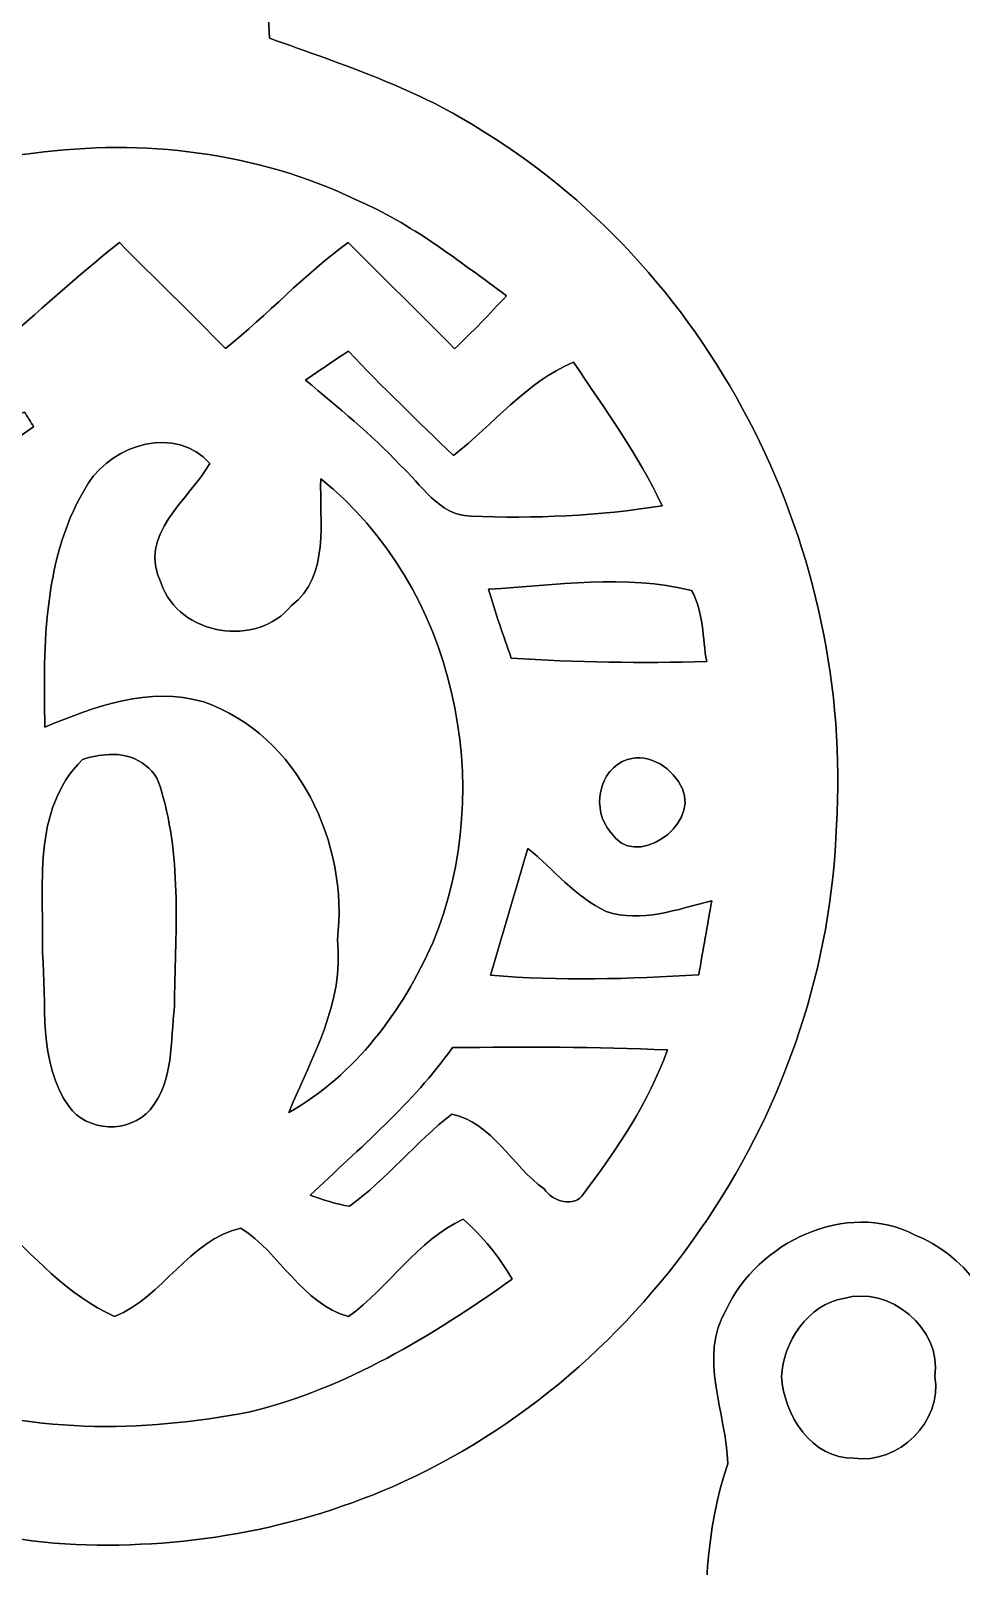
# Model space of a CAD drawing. Header units: centimetres. Extents: x -16.8 to 16.8, y -16.7 to 16.7.
# Drawn here: x 3.49 to 8.38, y -5.53 to 2.53 of the extents above; entities that cross this region are included whole.
import ezdxf

# ---------------------------------------------------------------- set-up
doc = ezdxf.new("R2010")
doc.units = ezdxf.units.CM
doc.header["$MEASUREMENT"] = 0
doc.layers.add('Layer 1', color=7, linetype='Continuous')

msp = doc.modelspace()

# ---------------------------------------------------------------- linework, layer by layer
at = {"layer": 'Layer 1', "color": 7}
for points, knots in [([(-16.77458, 16.66875), (-16.77458, 16.66875), (16.77458, 16.66875), (16.77458, 16.66875), (16.77458, 16.66875), (16.77458, 16.66875), (16.77458, -16.66875), (16.77458, -16.66875), (16.77458, -16.66875), (16.77458, -16.66875), (-16.77458, -16.66875), (-16.77458, -16.66875), (-16.77458, -16.66875), (-16.77458, -16.66875), (-16.77458, 16.66875), (-16.77458, 16.66875), (-16.77458, 16.66875), (-16.77458, 16.66875), (-16.77458, 16.66875), (-16.77458, 16.66875)], [0, 0, 0, 0, 0.1666667, 0.1666667, 0.1666667, 0.1666667, 0.3333333, 0.3333333, 0.3333333, 0.3333333, 0.5, 0.5, 0.5, 0.5, 0.6666667, 0.6666667, 0.6666667, 0.6666667, 1, 1, 1, 1]), ([(3.16512, 4.04072), (3.15701, 3.83963), (3.30129, 3.64525), (3.23039, 3.44558), (3.23039, 3.44558), (3.15383, 3.13337), (3.17041, 2.80741), (3.12103, 2.49132), (3.12103, 2.49132), (2.72838, 2.32728), (2.30787, 2.21051), (1.95897, 1.95651), (1.95897, 1.95651), (1.26471, 1.52118), (0.74189, 0.84349), (0.44132, 0.08573), (0.44132, 0.08573), (-0.00917, -1.03082), (0.08079, -2.34809), (0.65511, -3.40325), (0.65511, -3.40325), (1.23578, -4.49897), (2.37807, -5.28955), (3.61738, -5.40738), (3.61738, -5.40738), (4.22134, -5.44901), (4.83588, -5.35305), (5.3915, -5.11034), (5.3915, -5.11034), (6.74123, -4.52155), (7.67574, -3.10868), (7.72019, -1.64148), (7.72019, -1.64148), (7.80979, -0.21555), (7.09507, 1.23896), (5.8741, 1.99355), (5.8741, 1.99355), (5.52803, 2.21933), (5.13397, 2.34774), (4.74768, 2.48532), (4.74768, 2.48532), (4.71487, 2.83563), (4.84646, 3.25896), (4.58717, 3.54436), (4.58717, 3.54436), (4.82071, 3.95323), (4.71382, 4.54942), (4.25768, 4.75474), (4.25768, 4.75474), (3.76767, 4.99498), (3.15666, 4.57518), (3.16512, 4.04072), (3.16512, 4.04072), (3.16512, 4.04072), (3.16512, 4.04072), (3.16512, 4.04072)], [0, 0, 0, 0, 0.0666667, 0.0666667, 0.0666667, 0.0666667, 0.1333333, 0.1333333, 0.1333333, 0.1333333, 0.2, 0.2, 0.2, 0.2, 0.2666667, 0.2666667, 0.2666667, 0.2666667, 0.3333333, 0.3333333, 0.3333333, 0.3333333, 0.4, 0.4, 0.4, 0.4, 0.4666667, 0.4666667, 0.4666667, 0.4666667, 0.5333333, 0.5333333, 0.5333333, 0.5333333, 0.6, 0.6, 0.6, 0.6, 0.6666667, 0.6666667, 0.6666667, 0.6666667, 0.7333333, 0.7333333, 0.7333333, 0.7333333, 0.8, 0.8, 0.8, 0.8, 0.8666667, 0.8666667, 0.8666667, 0.8666667, 1, 1, 1, 1]), ([(3.5112, 1.88278), (4.0827, 1.95968), (4.67995, 1.88983), (5.20241, 1.6383), (5.20241, 1.6383), (5.49063, 1.51518), (5.73828, 1.31798), (5.99017, 1.13524), (5.99017, 1.13524), (5.90162, 1.03999), (5.81166, 0.94615), (5.71782, 0.85619), (5.71782, 0.85619), (5.53438, 1.04493), (5.34458, 1.22696), (5.15973, 1.41393), (5.15973, 1.41393), (4.92901, 1.24778), (4.73816, 1.0347), (4.51591, 0.85866), (4.51591, 0.85866), (4.33352, 1.04704), (4.14408, 1.22802), (3.95993, 1.41429), (3.95993, 1.41429), (3.73768, 1.23754), (3.52848, 1.04563), (3.31329, 0.86113), (3.31329, 0.86113), (3.13231, 1.04951), (2.94711, 1.23366), (2.76119, 1.41676), (2.76119, 1.41676), (2.52765, 1.24742), (2.33398, 1.03082), (2.1082, 0.85161), (2.1082, 0.85161), (2.02777, 0.95109), (1.94769, 1.04916), (1.86972, 1.1497), (1.86972, 1.1497), (2.35373, 1.50777), (2.89913, 1.82704), (3.5112, 1.88278)], [0, 0, 0, 0, 0.0833333, 0.0833333, 0.0833333, 0.0833333, 0.1666667, 0.1666667, 0.1666667, 0.1666667, 0.25, 0.25, 0.25, 0.25, 0.3333333, 0.3333333, 0.3333333, 0.3333333, 0.4166667, 0.4166667, 0.4166667, 0.4166667, 0.5, 0.5, 0.5, 0.5, 0.5833333, 0.5833333, 0.5833333, 0.5833333, 0.6666667, 0.6666667, 0.6666667, 0.6666667, 0.75, 0.75, 0.75, 0.75, 0.8333333, 0.8333333, 0.8333333, 0.8333333, 1, 1, 1, 1]), ([(4.93677, 0.6925), (5.01086, 0.74401), (5.08529, 0.79481), (5.16079, 0.84455), (5.16079, 0.84455), (5.33859, 0.65581), (5.52662, 0.47731), (5.71288, 0.29704), (5.71288, 0.29704), (5.92032, 0.46179), (6.09141, 0.68051), (6.34118, 0.78669), (6.34118, 0.78669), (6.50557, 0.54222), (6.68091, 0.30198), (6.80614, 0.03387), (6.80614, 0.03387), (6.47453, -0.02081), (6.13622, -0.03387), (5.80108, -0.02046), (5.80108, -0.02046), (5.63386, -0.01764), (5.54249, 0.14958), (5.43207, 0.24694), (5.43207, 0.24694), (5.28108, 0.41063), (5.10611, 0.54892), (4.93677, 0.6925)], [0, 0, 0, 0, 0.125, 0.125, 0.125, 0.125, 0.25, 0.25, 0.25, 0.25, 0.375, 0.375, 0.375, 0.375, 0.5, 0.5, 0.5, 0.5, 0.625, 0.625, 0.625, 0.625, 0.75, 0.75, 0.75, 0.75, 1, 1, 1, 1]), ([(2.31458, -0.51329), (2.53929, -0.02928), (2.9651, 0.34114), (3.46251, 0.52529), (3.46251, 0.52529), (3.47451, 0.50624), (3.49814, 0.46778), (3.51014, 0.44838), (3.51014, 0.44838), (3.0734, 0.1584), (2.82963, -0.34255), (2.75661, -0.85019), (2.75661, -0.85019), (2.66876, -1.42593), (2.66065, -2.02883), (2.84903, -2.58621), (2.84903, -2.58621), (2.9337, -2.82928), (3.10762, -3.03001), (3.1877, -3.27484), (3.1877, -3.27484), (2.20557, -2.79435), (1.82033, -1.46932), (2.31458, -0.51329)], [0, 0, 0, 0, 0.1428571, 0.1428571, 0.1428571, 0.1428571, 0.2857143, 0.2857143, 0.2857143, 0.2857143, 0.4285714, 0.4285714, 0.4285714, 0.4285714, 0.5714286, 0.5714286, 0.5714286, 0.5714286, 0.7142857, 0.7142857, 0.7142857, 0.7142857, 1, 1, 1, 1]), ([(3.79801, 0.15346), (3.92783, 0.35736), (4.25873, 0.45614), (4.43477, 0.25576), (4.43477, 0.25576), (4.32329, 0.06385), (4.05271, -0.11818), (4.1783, -0.37218), (4.1783, -0.37218), (4.27214, -0.6477), (4.68242, -0.71332), (4.86304, -0.48895), (4.86304, -0.48895), (5.06554, -0.33726), (5.00733, -0.04092), (5.0165, 0.17568), (5.0165, 0.17568), (5.71994, -0.39053), (5.94501, -1.43475), (5.60387, -2.25848), (5.60387, -2.25848), (5.44301, -2.61796), (5.19712, -2.95134), (4.84858, -3.14748), (4.84858, -3.14748), (4.96817, -2.85574), (5.14103, -2.57351), (5.10293, -2.24084), (5.10293, -2.24084), (5.16467, -1.74025), (4.89832, -1.16805), (4.40267, -0.99519), (4.40267, -0.99519), (4.1148, -0.91123), (3.83152, -1.01953), (3.5687, -1.12642), (3.5687, -1.12642), (3.56164, -0.69321), (3.55812, -0.22472), (3.79801, 0.15346)], [0, 0, 0, 0, 0.0909091, 0.0909091, 0.0909091, 0.0909091, 0.1818182, 0.1818182, 0.1818182, 0.1818182, 0.2727273, 0.2727273, 0.2727273, 0.2727273, 0.3636364, 0.3636364, 0.3636364, 0.3636364, 0.4545455, 0.4545455, 0.4545455, 0.4545455, 0.5454545, 0.5454545, 0.5454545, 0.5454545, 0.6363636, 0.6363636, 0.6363636, 0.6363636, 0.7272727, 0.7272727, 0.7272727, 0.7272727, 0.8181818, 0.8181818, 0.8181818, 0.8181818, 1, 1, 1, 1]), ([(5.89562, -0.40358), (6.24769, -0.38241), (6.61423, -0.3242), (6.96031, -0.41099), (6.96031, -0.41099), (7.02592, -0.52317), (7.0164, -0.66005), (7.04039, -0.78352), (7.04039, -0.78352), (6.69819, -0.79234), (6.356, -0.78811), (6.01486, -0.76482), (6.01486, -0.76482), (5.97288, -0.64488), (5.93055, -0.52529), (5.89562, -0.40358)], [0, 0, 0, 0, 0.2, 0.2, 0.2, 0.2, 0.4, 0.4, 0.4, 0.4, 0.6, 0.6, 0.6, 0.6, 1, 1, 1, 1]), ([(3.9056, -1.27106), (4.03084, -1.26259), (4.1529, -1.33138), (4.18042, -1.46262), (4.18042, -1.46262), (4.29013, -1.82704), (4.25238, -2.21686), (4.2485, -2.59256), (4.2485, -2.59256), (4.22628, -2.77213), (4.24744, -2.98626), (4.12115, -3.13337), (4.12115, -3.13337), (4.01355, -3.26037), (3.78919, -3.25049), (3.69394, -3.11467), (3.69394, -3.11467), (3.52954, -2.8829), (3.58175, -2.57775), (3.556, -2.30928), (3.556, -2.30928), (3.56658, -1.96603), (3.49568, -1.56528), (3.76555, -1.29716), (3.76555, -1.29716), (3.81035, -1.28129), (3.85798, -1.27318), (3.9056, -1.27106)], [0, 0, 0, 0, 0.125, 0.125, 0.125, 0.125, 0.25, 0.25, 0.25, 0.25, 0.375, 0.375, 0.375, 0.375, 0.5, 0.5, 0.5, 0.5, 0.625, 0.625, 0.625, 0.625, 0.75, 0.75, 0.75, 0.75, 1, 1, 1, 1]), ([(6.62517, -1.29681), (6.74194, -1.26048), (6.86682, -1.34444), (6.91233, -1.45098), (6.91233, -1.45098), (6.99982, -1.64677), (6.65974, -1.87889), (6.53768, -1.67958), (6.53768, -1.67958), (6.43326, -1.56492), (6.4703, -1.34444), (6.62517, -1.29681)], [0, 0, 0, 0, 0.25, 0.25, 0.25, 0.25, 0.5, 0.5, 0.5, 0.5, 1, 1, 1, 1]), ([(6.1027, -1.76283), (6.23817, -1.8736), (6.35176, -2.01824), (6.51369, -2.09338), (6.51369, -2.09338), (6.69678, -2.15688), (6.88763, -2.08104), (7.06614, -2.038), (7.06614, -2.038), (7.04462, -2.16711), (7.02028, -2.29623), (6.99876, -2.4257), (6.99876, -2.4257), (6.63469, -2.44898), (6.26886, -2.45851), (5.9055, -2.42852), (5.9055, -2.42852), (5.97217, -2.20662), (6.03779, -1.98508), (6.1027, -1.76283)], [0, 0, 0, 0, 0.1666667, 0.1666667, 0.1666667, 0.1666667, 0.3333333, 0.3333333, 0.3333333, 0.3333333, 0.5, 0.5, 0.5, 0.5, 0.6666667, 0.6666667, 0.6666667, 0.6666667, 1, 1, 1, 1]), ([(5.70759, -2.80776), (6.08295, -2.80388), (6.45901, -2.80353), (6.83472, -2.81975), (6.83472, -2.81975), (6.73523, -3.09492), (6.57049, -3.34151), (6.39516, -3.57329), (6.39516, -3.57329), (6.34824, -3.6516), (6.229, -3.61456), (6.18772, -3.54859), (6.18772, -3.54859), (6.02015, -3.43006), (5.91467, -3.20287), (5.70406, -3.15595), (5.70406, -3.15595), (5.51356, -3.30412), (5.36222, -3.49709), (5.16678, -3.63926), (5.16678, -3.63926), (5.09552, -3.62973), (5.02779, -3.60363), (4.96006, -3.58246), (4.96006, -3.58246), (5.2197, -3.33481), (5.49663, -3.10162), (5.70759, -2.80776)], [0, 0, 0, 0, 0.125, 0.125, 0.125, 0.125, 0.25, 0.25, 0.25, 0.25, 0.375, 0.375, 0.375, 0.375, 0.5, 0.5, 0.5, 0.5, 0.625, 0.625, 0.625, 0.625, 0.75, 0.75, 0.75, 0.75, 1, 1, 1, 1]), ([(7.14375, -4.18006), (6.99241, -4.43054), (7.14304, -4.72264), (7.15116, -4.99039), (7.15116, -4.99039), (7.02733, -5.33894), (7.03404, -5.71253), (7.02557, -6.07801), (7.02557, -6.07801), (6.43643, -6.24664), (5.86952, -6.51581), (5.4102, -6.92679), (5.4102, -6.92679), (4.84646, -7.4362), (4.4136, -8.10048), (4.21464, -8.83673), (4.21464, -8.83673), (3.98321, -9.59979), (4.01849, -10.42741), (4.23086, -11.19046), (4.23086, -11.19046), (4.6482, -12.62168), (5.93337, -13.77491), (7.42703, -13.94531), (7.42703, -13.94531), (8.13682, -14.00422), (8.86848, -13.89592), (9.50348, -13.56395), (9.50348, -13.56395), (10.60556, -12.98893), (11.40037, -11.86215), (11.58311, -10.63202), (11.58311, -10.63202), (11.77537, -9.4421), (11.42083, -8.17139), (10.61614, -7.2704), (10.61614, -7.2704), (10.10038, -6.68726), (9.40435, -6.27944), (8.65576, -6.07377), (8.65576, -6.07377), (8.64164, -5.72629), (8.72243, -5.34494), (8.53052, -5.03449), (8.53052, -5.03449), (8.503, -4.82882), (8.62718, -4.62492), (8.6039, -4.41572), (8.6039, -4.41572), (8.57532, -4.14338), (8.38729, -3.8922), (8.13259, -3.7906), (8.13259, -3.7906), (7.77275, -3.60292), (7.30603, -3.82976), (7.14375, -4.18006)], [0, 0, 0, 0, 0.0666667, 0.0666667, 0.0666667, 0.0666667, 0.1333333, 0.1333333, 0.1333333, 0.1333333, 0.2, 0.2, 0.2, 0.2, 0.2666667, 0.2666667, 0.2666667, 0.2666667, 0.3333333, 0.3333333, 0.3333333, 0.3333333, 0.4, 0.4, 0.4, 0.4, 0.4666667, 0.4666667, 0.4666667, 0.4666667, 0.5333333, 0.5333333, 0.5333333, 0.5333333, 0.6, 0.6, 0.6, 0.6, 0.6666667, 0.6666667, 0.6666667, 0.6666667, 0.7333333, 0.7333333, 0.7333333, 0.7333333, 0.8, 0.8, 0.8, 0.8, 0.8666667, 0.8666667, 0.8666667, 0.8666667, 1, 1, 1, 1]), ([(1.83727, -3.99344), (1.93887, -3.90066), (2.00589, -3.72533), (2.16006, -3.72181), (2.16006, -3.72181), (2.35691, -3.86821), (2.50649, -4.06929), (2.70475, -4.21358), (2.70475, -4.21358), (2.78977, -4.23086), (2.83916, -4.14126), (2.90019, -4.09998), (2.90019, -4.09998), (3.03742, -3.97263), (3.16583, -3.83611), (3.31117, -3.71793), (3.31117, -3.71793), (3.50838, -3.89361), (3.68759, -4.11092), (3.93488, -4.21711), (3.93488, -4.21711), (4.18853, -4.11798), (4.32506, -3.81459), (4.5974, -3.75461), (4.5974, -3.75461), (4.80201, -3.88373), (4.91878, -4.15361), (5.16184, -4.21746), (5.16184, -4.21746), (5.37492, -4.06365), (5.52168, -3.81847), (5.76333, -3.70699), (5.76333, -3.70699), (5.86458, -3.7973), (5.95383, -3.90313), (6.0198, -4.02273), (6.0198, -4.02273), (5.59964, -4.32012), (5.14985, -4.59458), (4.64502, -4.71805), (4.64502, -4.71805), (4.0767, -4.82706), (3.46745, -4.83905), (2.92171, -4.62386), (2.92171, -4.62386), (2.5206, -4.49227), (2.16782, -4.24991), (1.83727, -3.99344)], [0, 0, 0, 0, 0.0769231, 0.0769231, 0.0769231, 0.0769231, 0.1538462, 0.1538462, 0.1538462, 0.1538462, 0.2307692, 0.2307692, 0.2307692, 0.2307692, 0.3076923, 0.3076923, 0.3076923, 0.3076923, 0.3846154, 0.3846154, 0.3846154, 0.3846154, 0.4615385, 0.4615385, 0.4615385, 0.4615385, 0.5384615, 0.5384615, 0.5384615, 0.5384615, 0.6153846, 0.6153846, 0.6153846, 0.6153846, 0.6923077, 0.6923077, 0.6923077, 0.6923077, 0.7692308, 0.7692308, 0.7692308, 0.7692308, 0.8461538, 0.8461538, 0.8461538, 0.8461538, 1, 1, 1, 1]), ([(7.75794, -4.12327), (7.99641, -4.05342), (8.27476, -4.27919), (8.23736, -4.53319), (8.23736, -4.53319), (8.27793, -4.76603), (8.04545, -4.99745), (7.81226, -4.96006), (7.81226, -4.96006), (7.59142, -4.96782), (7.44361, -4.73216), (7.43232, -4.53284), (7.43232, -4.53284), (7.44114, -4.35187), (7.57167, -4.15466), (7.75794, -4.12327)], [0, 0, 0, 0, 0.2, 0.2, 0.2, 0.2, 0.4, 0.4, 0.4, 0.4, 0.6, 0.6, 0.6, 0.6, 1, 1, 1, 1])]:
    msp.add_open_spline(points, degree=3, knots=knots, dxfattribs=at)
at = {"layer": 'Layer 1', "color": 250}
for points, knots in [([(3.16512, 4.04072), (3.15666, 4.57518), (3.76767, 4.99498), (4.25768, 4.75474), (4.25768, 4.75474), (4.71382, 4.54942), (4.82071, 3.95323), (4.58717, 3.54436), (4.58717, 3.54436), (4.84646, 3.25896), (4.71487, 2.83563), (4.74768, 2.48532), (4.74768, 2.48532), (5.13397, 2.34774), (5.52803, 2.21933), (5.8741, 1.99355), (5.8741, 1.99355), (7.09507, 1.23896), (7.80979, -0.21555), (7.72019, -1.64148), (7.72019, -1.64148), (7.67574, -3.10868), (6.74123, -4.52155), (5.3915, -5.11034), (5.3915, -5.11034), (4.83588, -5.35305), (4.22134, -5.44901), (3.61738, -5.40738), (3.61738, -5.40738), (2.37807, -5.28955), (1.23578, -4.49897), (0.65511, -3.40325), (0.65511, -3.40325), (0.08079, -2.34809), (-0.00917, -1.03082), (0.44132, 0.08573), (0.44132, 0.08573), (0.74189, 0.84349), (1.26471, 1.52118), (1.95897, 1.95651), (1.95897, 1.95651), (2.30787, 2.21051), (2.72838, 2.32728), (3.12103, 2.49132), (3.12103, 2.49132), (3.17041, 2.80741), (3.15383, 3.13337), (3.23039, 3.44558), (3.23039, 3.44558), (3.30129, 3.64525), (3.15701, 3.83963), (3.16512, 4.04072), (3.16512, 4.04072), (3.16512, 4.04072), (3.16512, 4.04072), (3.16512, 4.04072)], [0, 0, 0, 0, 0.0666667, 0.0666667, 0.0666667, 0.0666667, 0.1333333, 0.1333333, 0.1333333, 0.1333333, 0.2, 0.2, 0.2, 0.2, 0.2666667, 0.2666667, 0.2666667, 0.2666667, 0.3333333, 0.3333333, 0.3333333, 0.3333333, 0.4, 0.4, 0.4, 0.4, 0.4666667, 0.4666667, 0.4666667, 0.4666667, 0.5333333, 0.5333333, 0.5333333, 0.5333333, 0.6, 0.6, 0.6, 0.6, 0.6666667, 0.6666667, 0.6666667, 0.6666667, 0.7333333, 0.7333333, 0.7333333, 0.7333333, 0.8, 0.8, 0.8, 0.8, 0.8666667, 0.8666667, 0.8666667, 0.8666667, 1, 1, 1, 1]), ([(3.5112, 1.88278), (2.89913, 1.82704), (2.35373, 1.50777), (1.86972, 1.1497), (1.86972, 1.1497), (1.94769, 1.04916), (2.02777, 0.95109), (2.1082, 0.85161), (2.1082, 0.85161), (2.33398, 1.03082), (2.52765, 1.24742), (2.76119, 1.41676), (2.76119, 1.41676), (2.94711, 1.23366), (3.13231, 1.04951), (3.31329, 0.86113), (3.31329, 0.86113), (3.52848, 1.04563), (3.73768, 1.23754), (3.95993, 1.41429), (3.95993, 1.41429), (4.14408, 1.22802), (4.33352, 1.04704), (4.51591, 0.85866), (4.51591, 0.85866), (4.73816, 1.0347), (4.92901, 1.24778), (5.15973, 1.41393), (5.15973, 1.41393), (5.34458, 1.22696), (5.53438, 1.04493), (5.71782, 0.85619), (5.71782, 0.85619), (5.81166, 0.94615), (5.90162, 1.03999), (5.99017, 1.13524), (5.99017, 1.13524), (5.73828, 1.31798), (5.49063, 1.51518), (5.20241, 1.6383), (5.20241, 1.6383), (4.67995, 1.88983), (4.0827, 1.95968), (3.5112, 1.88278), (3.5112, 1.88278), (3.5112, 1.88278), (3.5112, 1.88278), (3.5112, 1.88278)], [0, 0, 0, 0, 0.0769231, 0.0769231, 0.0769231, 0.0769231, 0.1538462, 0.1538462, 0.1538462, 0.1538462, 0.2307692, 0.2307692, 0.2307692, 0.2307692, 0.3076923, 0.3076923, 0.3076923, 0.3076923, 0.3846154, 0.3846154, 0.3846154, 0.3846154, 0.4615385, 0.4615385, 0.4615385, 0.4615385, 0.5384615, 0.5384615, 0.5384615, 0.5384615, 0.6153846, 0.6153846, 0.6153846, 0.6153846, 0.6923077, 0.6923077, 0.6923077, 0.6923077, 0.7692308, 0.7692308, 0.7692308, 0.7692308, 0.8461538, 0.8461538, 0.8461538, 0.8461538, 1, 1, 1, 1]), ([(4.93677, 0.6925), (5.10611, 0.54892), (5.28108, 0.41063), (5.43207, 0.24694), (5.43207, 0.24694), (5.54249, 0.14958), (5.63386, -0.01764), (5.80108, -0.02046), (5.80108, -0.02046), (6.13622, -0.03387), (6.47453, -0.02081), (6.80614, 0.03387), (6.80614, 0.03387), (6.68091, 0.30198), (6.50557, 0.54222), (6.34118, 0.78669), (6.34118, 0.78669), (6.09141, 0.68051), (5.92032, 0.46179), (5.71288, 0.29704), (5.71288, 0.29704), (5.52662, 0.47731), (5.33859, 0.65581), (5.16079, 0.84455), (5.16079, 0.84455), (5.08529, 0.79481), (5.01086, 0.74401), (4.93677, 0.6925), (4.93677, 0.6925), (4.93677, 0.6925), (4.93677, 0.6925), (4.93677, 0.6925)], [0, 0, 0, 0, 0.1111111, 0.1111111, 0.1111111, 0.1111111, 0.2222222, 0.2222222, 0.2222222, 0.2222222, 0.3333333, 0.3333333, 0.3333333, 0.3333333, 0.4444444, 0.4444444, 0.4444444, 0.4444444, 0.5555556, 0.5555556, 0.5555556, 0.5555556, 0.6666667, 0.6666667, 0.6666667, 0.6666667, 0.7777778, 0.7777778, 0.7777778, 0.7777778, 1, 1, 1, 1]), ([(2.31458, -0.51329), (1.82033, -1.46932), (2.20557, -2.79435), (3.1877, -3.27484), (3.1877, -3.27484), (3.10762, -3.03001), (2.9337, -2.82928), (2.84903, -2.58621), (2.84903, -2.58621), (2.66065, -2.02883), (2.66876, -1.42593), (2.75661, -0.85019), (2.75661, -0.85019), (2.82963, -0.34255), (3.0734, 0.1584), (3.51014, 0.44838), (3.51014, 0.44838), (3.49814, 0.46778), (3.47451, 0.50624), (3.46251, 0.52529), (3.46251, 0.52529), (2.9651, 0.34114), (2.53929, -0.02928), (2.31458, -0.51329), (2.31458, -0.51329), (2.31458, -0.51329), (2.31458, -0.51329), (2.31458, -0.51329)], [0, 0, 0, 0, 0.125, 0.125, 0.125, 0.125, 0.25, 0.25, 0.25, 0.25, 0.375, 0.375, 0.375, 0.375, 0.5, 0.5, 0.5, 0.5, 0.625, 0.625, 0.625, 0.625, 0.75, 0.75, 0.75, 0.75, 1, 1, 1, 1]), ([(3.79801, 0.15346), (3.55812, -0.22472), (3.56164, -0.69321), (3.5687, -1.12642), (3.5687, -1.12642), (3.83152, -1.01953), (4.1148, -0.91123), (4.40267, -0.99519), (4.40267, -0.99519), (4.89832, -1.16805), (5.16467, -1.74025), (5.10293, -2.24084), (5.10293, -2.24084), (5.14103, -2.57351), (4.96817, -2.85574), (4.84858, -3.14748), (4.84858, -3.14748), (5.19712, -2.95134), (5.44301, -2.61796), (5.60387, -2.25848), (5.60387, -2.25848), (5.94501, -1.43475), (5.71994, -0.39053), (5.0165, 0.17568), (5.0165, 0.17568), (5.00733, -0.04092), (5.06554, -0.33726), (4.86304, -0.48895), (4.86304, -0.48895), (4.68242, -0.71332), (4.27214, -0.6477), (4.1783, -0.37218), (4.1783, -0.37218), (4.05271, -0.11818), (4.32329, 0.06385), (4.43477, 0.25576), (4.43477, 0.25576), (4.25873, 0.45614), (3.92783, 0.35736), (3.79801, 0.15346), (3.79801, 0.15346), (3.79801, 0.15346), (3.79801, 0.15346), (3.79801, 0.15346)], [0, 0, 0, 0, 0.0833333, 0.0833333, 0.0833333, 0.0833333, 0.1666667, 0.1666667, 0.1666667, 0.1666667, 0.25, 0.25, 0.25, 0.25, 0.3333333, 0.3333333, 0.3333333, 0.3333333, 0.4166667, 0.4166667, 0.4166667, 0.4166667, 0.5, 0.5, 0.5, 0.5, 0.5833333, 0.5833333, 0.5833333, 0.5833333, 0.6666667, 0.6666667, 0.6666667, 0.6666667, 0.75, 0.75, 0.75, 0.75, 0.8333333, 0.8333333, 0.8333333, 0.8333333, 1, 1, 1, 1]), ([(5.89562, -0.40358), (5.93055, -0.52529), (5.97288, -0.64488), (6.01486, -0.76482), (6.01486, -0.76482), (6.356, -0.78811), (6.69819, -0.79234), (7.04039, -0.78352), (7.04039, -0.78352), (7.0164, -0.66005), (7.02592, -0.52317), (6.96031, -0.41099), (6.96031, -0.41099), (6.61423, -0.3242), (6.24769, -0.38241), (5.89562, -0.40358), (5.89562, -0.40358), (5.89562, -0.40358), (5.89562, -0.40358), (5.89562, -0.40358)], [0, 0, 0, 0, 0.1666667, 0.1666667, 0.1666667, 0.1666667, 0.3333333, 0.3333333, 0.3333333, 0.3333333, 0.5, 0.5, 0.5, 0.5, 0.6666667, 0.6666667, 0.6666667, 0.6666667, 1, 1, 1, 1]), ([(3.9056, -1.27106), (3.85798, -1.27318), (3.81035, -1.28129), (3.76555, -1.29716), (3.76555, -1.29716), (3.49568, -1.56528), (3.56658, -1.96603), (3.556, -2.30928), (3.556, -2.30928), (3.58175, -2.57775), (3.52954, -2.8829), (3.69394, -3.11467), (3.69394, -3.11467), (3.78919, -3.25049), (4.01355, -3.26037), (4.12115, -3.13337), (4.12115, -3.13337), (4.24744, -2.98626), (4.22628, -2.77213), (4.2485, -2.59256), (4.2485, -2.59256), (4.25238, -2.21686), (4.29013, -1.82704), (4.18042, -1.46262), (4.18042, -1.46262), (4.1529, -1.33138), (4.03084, -1.26259), (3.9056, -1.27106), (3.9056, -1.27106), (3.9056, -1.27106), (3.9056, -1.27106), (3.9056, -1.27106)], [0, 0, 0, 0, 0.1111111, 0.1111111, 0.1111111, 0.1111111, 0.2222222, 0.2222222, 0.2222222, 0.2222222, 0.3333333, 0.3333333, 0.3333333, 0.3333333, 0.4444444, 0.4444444, 0.4444444, 0.4444444, 0.5555556, 0.5555556, 0.5555556, 0.5555556, 0.6666667, 0.6666667, 0.6666667, 0.6666667, 0.7777778, 0.7777778, 0.7777778, 0.7777778, 1, 1, 1, 1]), ([(6.62517, -1.29681), (6.4703, -1.34444), (6.43326, -1.56492), (6.53768, -1.67958), (6.53768, -1.67958), (6.65974, -1.87889), (6.99982, -1.64677), (6.91233, -1.45098), (6.91233, -1.45098), (6.86682, -1.34444), (6.74194, -1.26048), (6.62517, -1.29681), (6.62517, -1.29681), (6.62517, -1.29681), (6.62517, -1.29681), (6.62517, -1.29681)], [0, 0, 0, 0, 0.2, 0.2, 0.2, 0.2, 0.4, 0.4, 0.4, 0.4, 0.6, 0.6, 0.6, 0.6, 1, 1, 1, 1]), ([(6.1027, -1.76283), (6.03779, -1.98508), (5.97217, -2.20662), (5.9055, -2.42852), (5.9055, -2.42852), (6.26886, -2.45851), (6.63469, -2.44898), (6.99876, -2.4257), (6.99876, -2.4257), (7.02028, -2.29623), (7.04462, -2.16711), (7.06614, -2.038), (7.06614, -2.038), (6.88763, -2.08104), (6.69678, -2.15688), (6.51369, -2.09338), (6.51369, -2.09338), (6.35176, -2.01824), (6.23817, -1.8736), (6.1027, -1.76283), (6.1027, -1.76283), (6.1027, -1.76283), (6.1027, -1.76283), (6.1027, -1.76283)], [0, 0, 0, 0, 0.1428571, 0.1428571, 0.1428571, 0.1428571, 0.2857143, 0.2857143, 0.2857143, 0.2857143, 0.4285714, 0.4285714, 0.4285714, 0.4285714, 0.5714286, 0.5714286, 0.5714286, 0.5714286, 0.7142857, 0.7142857, 0.7142857, 0.7142857, 1, 1, 1, 1]), ([(5.70759, -2.80776), (5.49663, -3.10162), (5.2197, -3.33481), (4.96006, -3.58246), (4.96006, -3.58246), (5.02779, -3.60363), (5.09552, -3.62973), (5.16678, -3.63926), (5.16678, -3.63926), (5.36222, -3.49709), (5.51356, -3.30412), (5.70406, -3.15595), (5.70406, -3.15595), (5.91467, -3.20287), (6.02015, -3.43006), (6.18772, -3.54859), (6.18772, -3.54859), (6.229, -3.61456), (6.34824, -3.6516), (6.39516, -3.57329), (6.39516, -3.57329), (6.57049, -3.34151), (6.73523, -3.09492), (6.83472, -2.81975), (6.83472, -2.81975), (6.45901, -2.80353), (6.08295, -2.80388), (5.70759, -2.80776), (5.70759, -2.80776), (5.70759, -2.80776), (5.70759, -2.80776), (5.70759, -2.80776)], [0, 0, 0, 0, 0.1111111, 0.1111111, 0.1111111, 0.1111111, 0.2222222, 0.2222222, 0.2222222, 0.2222222, 0.3333333, 0.3333333, 0.3333333, 0.3333333, 0.4444444, 0.4444444, 0.4444444, 0.4444444, 0.5555556, 0.5555556, 0.5555556, 0.5555556, 0.6666667, 0.6666667, 0.6666667, 0.6666667, 0.7777778, 0.7777778, 0.7777778, 0.7777778, 1, 1, 1, 1]), ([(7.14375, -4.18006), (7.30603, -3.82976), (7.77275, -3.60292), (8.13259, -3.7906), (8.13259, -3.7906), (8.38729, -3.8922), (8.57532, -4.14338), (8.6039, -4.41572), (8.6039, -4.41572), (8.62718, -4.62492), (8.503, -4.82882), (8.53052, -5.03449), (8.53052, -5.03449), (8.72243, -5.34494), (8.64164, -5.72629), (8.65576, -6.07377), (8.65576, -6.07377), (9.40435, -6.27944), (10.10038, -6.68726), (10.61614, -7.2704), (10.61614, -7.2704), (11.42083, -8.17139), (11.77537, -9.4421), (11.58311, -10.63202), (11.58311, -10.63202), (11.40037, -11.86215), (10.60556, -12.98893), (9.50348, -13.56395), (9.50348, -13.56395), (8.86848, -13.89592), (8.13682, -14.00422), (7.42703, -13.94531), (7.42703, -13.94531), (5.93337, -13.77491), (4.6482, -12.62168), (4.23086, -11.19046), (4.23086, -11.19046), (4.01849, -10.42741), (3.98321, -9.59979), (4.21464, -8.83673), (4.21464, -8.83673), (4.4136, -8.10048), (4.84646, -7.4362), (5.4102, -6.92679), (5.4102, -6.92679), (5.86952, -6.51581), (6.43643, -6.24664), (7.02557, -6.07801), (7.02557, -6.07801), (7.03404, -5.71253), (7.02733, -5.33894), (7.15116, -4.99039), (7.15116, -4.99039), (7.14304, -4.72264), (6.99241, -4.43054), (7.14375, -4.18006), (7.14375, -4.18006), (7.14375, -4.18006), (7.14375, -4.18006), (7.14375, -4.18006)], [0, 0, 0, 0, 0.0625, 0.0625, 0.0625, 0.0625, 0.125, 0.125, 0.125, 0.125, 0.1875, 0.1875, 0.1875, 0.1875, 0.25, 0.25, 0.25, 0.25, 0.3125, 0.3125, 0.3125, 0.3125, 0.375, 0.375, 0.375, 0.375, 0.4375, 0.4375, 0.4375, 0.4375, 0.5, 0.5, 0.5, 0.5, 0.5625, 0.5625, 0.5625, 0.5625, 0.625, 0.625, 0.625, 0.625, 0.6875, 0.6875, 0.6875, 0.6875, 0.75, 0.75, 0.75, 0.75, 0.8125, 0.8125, 0.8125, 0.8125, 0.875, 0.875, 0.875, 0.875, 1, 1, 1, 1]), ([(1.83727, -3.99344), (2.16782, -4.24991), (2.5206, -4.49227), (2.92171, -4.62386), (2.92171, -4.62386), (3.46745, -4.83905), (4.0767, -4.82706), (4.64502, -4.71805), (4.64502, -4.71805), (5.14985, -4.59458), (5.59964, -4.32012), (6.0198, -4.02273), (6.0198, -4.02273), (5.95383, -3.90313), (5.86458, -3.7973), (5.76333, -3.70699), (5.76333, -3.70699), (5.52168, -3.81847), (5.37492, -4.06365), (5.16184, -4.21746), (5.16184, -4.21746), (4.91878, -4.15361), (4.80201, -3.88373), (4.5974, -3.75461), (4.5974, -3.75461), (4.32506, -3.81459), (4.18853, -4.11798), (3.93488, -4.21711), (3.93488, -4.21711), (3.68759, -4.11092), (3.50838, -3.89361), (3.31117, -3.71793), (3.31117, -3.71793), (3.16583, -3.83611), (3.03742, -3.97263), (2.90019, -4.09998), (2.90019, -4.09998), (2.83916, -4.14126), (2.78977, -4.23086), (2.70475, -4.21358), (2.70475, -4.21358), (2.50649, -4.06929), (2.35691, -3.86821), (2.16006, -3.72181), (2.16006, -3.72181), (2.00589, -3.72533), (1.93887, -3.90066), (1.83727, -3.99344)], [0, 0, 0, 0, 0.0769231, 0.0769231, 0.0769231, 0.0769231, 0.1538462, 0.1538462, 0.1538462, 0.1538462, 0.2307692, 0.2307692, 0.2307692, 0.2307692, 0.3076923, 0.3076923, 0.3076923, 0.3076923, 0.3846154, 0.3846154, 0.3846154, 0.3846154, 0.4615385, 0.4615385, 0.4615385, 0.4615385, 0.5384615, 0.5384615, 0.5384615, 0.5384615, 0.6153846, 0.6153846, 0.6153846, 0.6153846, 0.6923077, 0.6923077, 0.6923077, 0.6923077, 0.7692308, 0.7692308, 0.7692308, 0.7692308, 0.8461538, 0.8461538, 0.8461538, 0.8461538, 1, 1, 1, 1]), ([(7.75794, -4.12327), (7.57167, -4.15466), (7.44114, -4.35187), (7.43232, -4.53284), (7.43232, -4.53284), (7.44361, -4.73216), (7.59142, -4.96782), (7.81226, -4.96006), (7.81226, -4.96006), (8.04545, -4.99745), (8.27793, -4.76603), (8.23736, -4.53319), (8.23736, -4.53319), (8.27476, -4.27919), (7.99641, -4.05342), (7.75794, -4.12327), (7.75794, -4.12327), (7.75794, -4.12327), (7.75794, -4.12327), (7.75794, -4.12327)], [0, 0, 0, 0, 0.1666667, 0.1666667, 0.1666667, 0.1666667, 0.3333333, 0.3333333, 0.3333333, 0.3333333, 0.5, 0.5, 0.5, 0.5, 0.6666667, 0.6666667, 0.6666667, 0.6666667, 1, 1, 1, 1])]:
    msp.add_open_spline(points, degree=3, knots=knots, dxfattribs=at)

doc.saveas('drawing.dxf')
